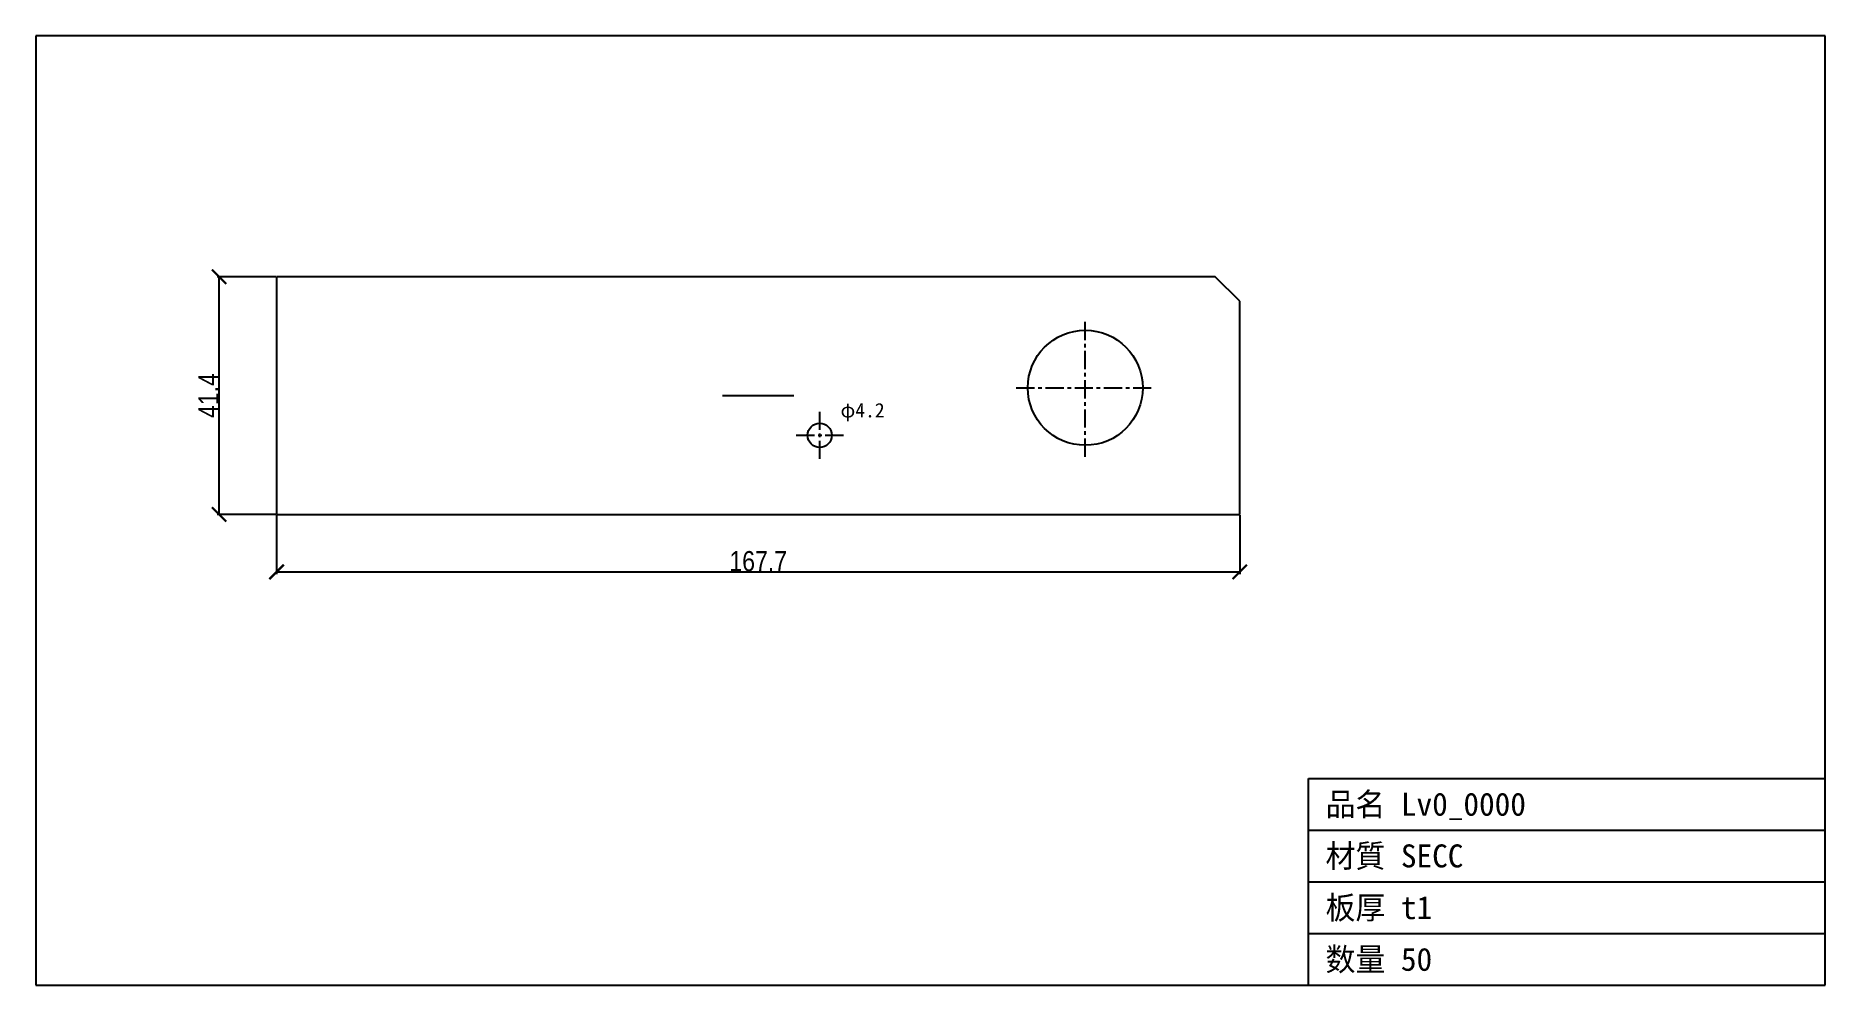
# Model space of a CAD drawing. Header units: millimetres. Extents: x -42 to 270, y -82 to 83.
import ezdxf

# ---------------------------------------------------------------- set-up
doc = ezdxf.new("R2010")
doc.units = ezdxf.units.MM
doc.linetypes.add('CENTER', pattern=[5.08, 3.175, -0.635, 0.635, -0.635])
for name, color, linetype in [('ケガキ', 7, 'Continuous'), ('中心線', 7, 'Continuous'), ('図枠', 7, 'Continuous'), ('外形', 7, 'Continuous'), ('寸法', 7, 'Continuous'), ('文字', 7, 'Continuous')]:
    doc.layers.add(name, color=color, linetype=linetype)
doc.styles.add('OpenSansCondensed-Light', font='OpenSansCondensed-Light.ttf')
doc.dimstyles.new('EZDXF', dxfattribs={"dimtxt": 0.25, "dimasz": 0.175, "dimexe": 0.375, "dimexo": 0.125, "dimgap": 0.1, "dimtad": 1, "dimlfac": 100, "dimzin": 12, "dimdsep": 46, "dimtxsty": 'OpenSansCondensed-Light', "dimblk": 'ARCHTICK', "dimcen": 2.5, "dimazin": 3, "dimtfac": 0.5, "dimtmove": 2, "dimatfit": 3})

# ---------------------------------------------------------------- blocks, each defined once
blk = doc.blocks.new('_ARCHTICK')
at = {"color": 0, "linetype": 'BYBLOCK', "const_width": 0.15}
blk.add_lwpolyline([(-0.5, -0.5), (0.5, 0.5)], dxfattribs=at)

msp = doc.modelspace()

# ---------------------------------------------------------------- linework, layer by layer
at = {"layer": 'ケガキ'}
msp.add_line((77.66, 20.69), (90.07, 20.69), dxfattribs=at)
at = {"layer": '中心線', "color": 1, "linetype": 'CENTER'}
for p, q in [((140.82, 10.04), (140.82, 34.06)), ((128.81, 22.05), (152.83, 22.05)), ((94.58, 9.67), (94.58, 17.89)), ((90.47, 13.78), (98.69, 13.78))]:
    msp.add_line(p, q, dxfattribs=at)
at = {"layer": '図枠'}
for p, q in [((269.66, 83.31), (-41.93, 83.31)), ((-41.93, 83.31), (-41.93, -81.93)), ((269.66, -81.93), (269.66, 83.31)), ((179.66, -81.93), (179.66, -45.93)), ((179.66, -45.93), (269.66, -45.93)), ((179.66, -54.93), (269.66, -54.93)), ((179.66, -63.93), (269.66, -63.93)), ((179.66, -72.93), (269.66, -72.93)), ((-41.93, -81.93), (269.66, -81.93))]:
    msp.add_line(p, q, dxfattribs=at)
at = {"layer": '外形'}
for p, q in [((0, 41.38), (0, 0)), ((163.45, 41.38), (0, 41.38)), ((167.73, 37.1), (163.45, 41.38)), ((167.73, 0), (167.73, 37.1)), ((0, 0), (167.73, 0))]:
    msp.add_line(p, q, dxfattribs=at)
for centre, radius in [((140.82, 22.05), 10.01), ((94.58, 13.78), 2.11)]:
    msp.add_circle(centre, radius, dxfattribs=at)

# ---------------------------------------------------------------- texts
at = {"layer": '文字'}
for s, height, p in [('φ4.2', 2.5, (98.19, 16.89)), ('品名 Lv0_0000', 4, (182.66, -52.43)), ('材質 SECC', 4, (182.66, -61.43)), ('板厚 t1', 4, (182.66, -70.43)), ('数量 50', 4, (182.66, -79.43))]:
    msp.add_text(s, height=height, dxfattribs=at).set_placement(p)

# ---------------------------------------------------------------- dimensions: what is measured, and where the dimension line sits
at = {"layer": '寸法'}
msp.add_linear_dim(base=(-10, 0), p1=(0, 0), p2=(0, 41.38), angle=90, dimstyle='EZDXF', override={"dimtxt": 3.5, "dimasz": 2.5, "dimdec": 1, "dimlfac": 1}, dxfattribs=at).render()
msp.add_linear_dim(base=(0, -10), p1=(0, 0), p2=(167.73, 0), dimstyle='EZDXF', override={"dimtxt": 3.5, "dimasz": 2.5, "dimdec": 1, "dimlfac": 1}, dxfattribs=at).render()

doc.saveas('drawing.dxf')
